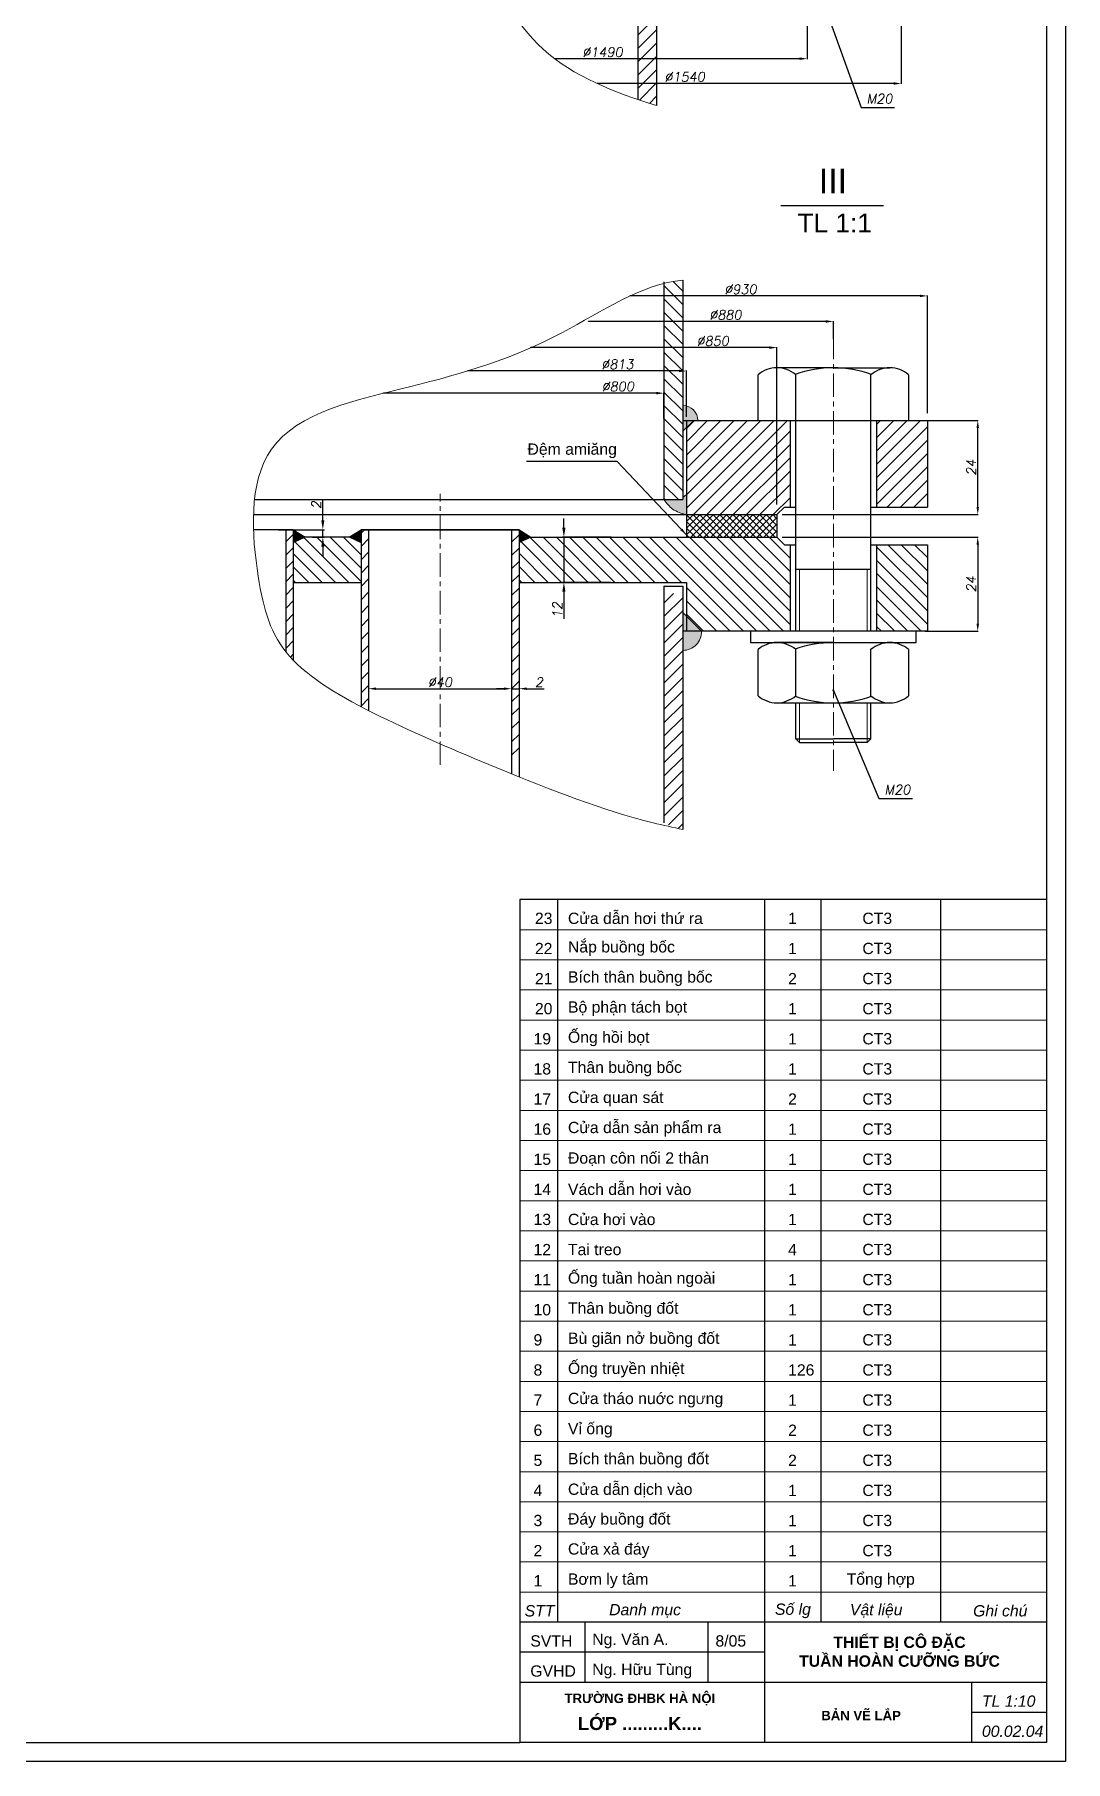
# Model space of a CAD drawing. Header units: inches. Extents: x 41 to 5981, y 0 to 8400.
# Drawn here: x 3242 to 5981, y 0 to 4589 of the extents above; entities that cross this region are included whole.
import ezdxf

# ---------------------------------------------------------------- set-up
doc = ezdxf.new("R2010")
doc.units = ezdxf.units.IN
doc.header["$LTSCALE"] = 50
doc.header["$MEASUREMENT"] = 0
doc.linetypes.add('CENTER', pattern=[2, 1.25, -0.25, 0.25, -0.25])
doc.layers.get('0').update_dxf_attribs({"plot": 0})
for name, color, linetype, lineweight in [('Dam', 2, 'Continuous', 30), ('kthuoc', 3, 'Continuous', 13), ('manh', 4, 'Continuous', 13), ('Net manh', 3, 'Continuous', 13), ('Tam', 1, 'CENTER', 13)]:
    doc.layers.add(name, color=color, linetype=linetype, lineweight=lineweight)
doc.styles.add('chu2.5', font='txt.shx', dxfattribs={"oblique": 10, "height": 25})
doc.styles.add('chu50', font='VNARIAL.ttf', dxfattribs={"height": 50})
doc.styles.add('chu65', font='VNARIAL.ttf', dxfattribs={"height": 65})
doc.dimstyles.new('Copy of kichthuoc2.5', dxfattribs={"dimtxt": 25, "dimasz": 25, "dimexe": 4, "dimexo": 0, "dimgap": 5, "dimtad": 1, "dimdec": 0, "dimzin": 0, "dimdsep": 46, "dimtxsty": 'chu2.5', "dimcen": 5, "dimclrd": 256, "dimclre": 256, "dimclrt": 256, "dimadec": 0, "dimazin": 0, "dimtfac": 1, "dimtdec": 0, "dimtmove": 0, "dimatfit": 0, "dimfxl": 0, "dimtolj": 1, "dimtzin": 0, "dimarcsym": 0})
doc.dimstyles.new('kichthuoc2.5', dxfattribs={"dimtxt": 25, "dimasz": 20, "dimexe": 1, "dimexo": 0, "dimgap": 5, "dimtad": 1, "dimtoh": 1, "dimdec": 0, "dimzin": 0, "dimdsep": 46, "dimtxsty": 'chu2.5', "dimcen": 5, "dimclrd": 256, "dimclre": 256, "dimclrt": 256, "dimadec": 0, "dimazin": 0, "dimtfac": 1, "dimtdec": 0, "dimtmove": 0, "dimatfit": 0, "dimfxl": 0, "dimtolj": 1, "dimtzin": 0, "dimarcsym": 0})
pattern_1 = [(45, (315.5, 0), (-17.67767, 17.67767), [])]
pattern_2 = [(135, (315.5, 0), (-17.67767, -17.67767), [])]

# ---------------------------------------------------------------- blocks, each defined once
blk = doc.blocks.new('*D46')
at = {"layer": 'DEFPOINTS', "color": 0}
for p in [(5545.1, 4976.1), (4736.7, 4458.6), (4736.7, 4458.6)]:
    blk.add_point(p, dxfattribs=at)
at = {"layer": 'kthuoc', "lineweight": -2}
for p, q in [((5545.1, 4976.1), (5545.1, 4457.6)), ((4736.7, 4458.6), (4736.7, 4459.6)), ((5525.1, 4458.6), (4736.7, 4458.6))]:
    blk.add_line(p, q, dxfattribs=at)
at = {"layer": 'kthuoc'}
blk.add_solid([(5525.1, 4461.9), (5525.1, 4455.2), (5545.1, 4458.6)], dxfattribs=at)
at = {"layer": 'kthuoc', "insert": (4969.7, 4476.1), "char_height": 25, "attachment_point": 5, "style": 'chu2.5'}
blk.add_mtext('\\A1;%%c1540', dxfattribs=at)
blk = doc.blocks.new('_None')
blk = doc.blocks.new('*D45')
at = {"layer": 'DEFPOINTS', "color": 0}
for p in [(5295.1, 4725), (4624.2, 4524.5), (4624.2, 4524.5)]:
    blk.add_point(p, dxfattribs=at)
at = {"layer": 'kthuoc', "lineweight": -2}
for p, q in [((5295.1, 4725), (5295.1, 4523.5)), ((4624.2, 4524.5), (4624.2, 4523.5)), ((5275.1, 4524.5), (4624.2, 4524.5))]:
    blk.add_line(p, q, dxfattribs=at)
at = {"layer": 'kthuoc'}
blk.add_solid([(5275.1, 4527.8), (5275.1, 4521.2), (5295.1, 4524.5)], dxfattribs=at)
at = {"layer": 'kthuoc', "insert": (4751.2, 4542), "char_height": 25, "attachment_point": 5, "style": 'chu2.5'}
blk.add_mtext('\\A1;{\\Ftxt.shx|c1;%%c}1490', dxfattribs=at)
blk = doc.blocks.new('*D49')
at = {"layer": 'DEFPOINTS', "color": 0}
for p in [(4169.7, 3635.8), (4169.7, 3635.8), (4914.6, 3568)]:
    blk.add_point(p, dxfattribs=at)
at = {"layer": 'kthuoc', "lineweight": -2}
for p, q in [((4169.7, 3635.8), (4169.7, 3636.8)), ((4894.6, 3635.8), (4169.7, 3635.8)), ((4914.6, 3568), (4914.6, 3636.8))]:
    blk.add_line(p, q, dxfattribs=at)
at = {"layer": 'kthuoc'}
blk.add_solid([(4894.6, 3639.1), (4894.6, 3632.4), (4914.6, 3635.8)], dxfattribs=at)
at = {"layer": 'kthuoc', "insert": (4791.9, 3653.3), "char_height": 25, "attachment_point": 5, "style": 'chu2.5'}
blk.add_mtext('\\A1;{\\Ftxt.shx|c1;%%c}800', dxfattribs=at)
blk = doc.blocks.new('*D48')
at = {"layer": 'DEFPOINTS', "color": 0}
for p in [(4393, 3694.8), (4393, 3694.8), (4974.3, 3573.1)]:
    blk.add_point(p, dxfattribs=at)
at = {"layer": 'kthuoc', "lineweight": -2}
for p, q in [((4393, 3694.8), (4393, 3695.8)), ((4954.3, 3694.8), (4393, 3694.8)), ((4974.3, 3573.1), (4974.3, 3695.8))]:
    blk.add_line(p, q, dxfattribs=at)
at = {"layer": 'kthuoc'}
blk.add_solid([(4954.3, 3698.1), (4954.3, 3691.4), (4974.3, 3694.8)], dxfattribs=at)
at = {"layer": 'kthuoc', "insert": (4790.9, 3712.3), "char_height": 25, "attachment_point": 5, "style": 'chu2.5'}
blk.add_mtext('\\A1;{\\Ftxt.shx|c1;%%c}813', dxfattribs=at)
blk = doc.blocks.new('*D53')
at = {"layer": 'DEFPOINTS', "color": 0}
for p in [(4714, 3826.3), (4714, 3826.3), (5364.6, 3779.1)]:
    blk.add_point(p, dxfattribs=at)
at = {"layer": 'kthuoc', "lineweight": -2}
for p, q in [((4714, 3826.3), (4714, 3827.3)), ((5344.6, 3826.3), (4714, 3826.3)), ((5364.6, 3779.1), (5364.6, 3827.3))]:
    blk.add_line(p, q, dxfattribs=at)
at = {"layer": 'kthuoc'}
blk.add_solid([(5344.6, 3829.7), (5344.6, 3823), (5364.6, 3826.3)], dxfattribs=at)
at = {"layer": 'kthuoc', "insert": (5077.9, 3843.8), "char_height": 25, "attachment_point": 5, "style": 'chu2.5'}
blk.add_mtext('\\A1;{\\Ftxt.shx|c1;%%c}880', dxfattribs=at)
blk = doc.blocks.new('*D52')
at = {"layer": 'DEFPOINTS', "color": 0}
for p in [(4824.9, 3894.2), (4824.9, 3894.2), (5614.6, 3583)]:
    blk.add_point(p, dxfattribs=at)
at = {"layer": 'kthuoc', "lineweight": -2}
for p, q in [((4824.9, 3894.2), (4824.9, 3895.2)), ((5594.6, 3894.2), (4824.9, 3894.2)), ((5614.6, 3583), (5614.6, 3895.2))]:
    blk.add_line(p, q, dxfattribs=at)
at = {"layer": 'kthuoc'}
blk.add_solid([(5594.6, 3897.5), (5594.6, 3890.9), (5614.6, 3894.2)], dxfattribs=at)
at = {"layer": 'kthuoc', "insert": (5117.9, 3911.7), "char_height": 25, "attachment_point": 5, "style": 'chu2.5'}
blk.add_mtext('\\A1;{\\Ftxt.shx|c1;%%c}930', dxfattribs=at)
blk = doc.blocks.new('*D51')
at = {"layer": 'DEFPOINTS', "color": 0}
for p in [(5228.5, 3253), (5608.5, 3003), (5748.3, 3003)]:
    blk.add_point(p, dxfattribs=at)
at = {"layer": 'kthuoc', "lineweight": -2}
for p, q in [((5228.5, 3253), (5749.3, 3253)), ((5748.3, 3233), (5748.3, 3023)), ((5608.5, 3003), (5749.3, 3003))]:
    blk.add_line(p, q, dxfattribs=at)
at = {"layer": 'kthuoc'}
for points in [[(5745, 3233), (5751.6, 3233), (5748.3, 3253)], [(5745, 3023), (5751.6, 3023), (5748.3, 3003)]]:
    blk.add_solid(points, dxfattribs=at)
at = {"layer": 'kthuoc', "insert": (5730.8, 3128), "char_height": 25, "attachment_point": 5, "rotation": 90, "style": 'chu2.5'}
blk.add_mtext('\\A1;24', dxfattribs=at)
blk = doc.blocks.new('*D50')
at = {"layer": 'DEFPOINTS', "color": 0}
for p in [(4561, 3756.8), (4561, 3756.8), (5214.6, 3340)]:
    blk.add_point(p, dxfattribs=at)
at = {"layer": 'kthuoc', "lineweight": -2}
for p, q in [((4561, 3756.8), (4561, 3757.8)), ((5194.6, 3756.8), (4561, 3756.8)), ((5214.6, 3340), (5214.6, 3757.8))]:
    blk.add_line(p, q, dxfattribs=at)
at = {"layer": 'kthuoc'}
blk.add_solid([(5194.6, 3760.1), (5194.6, 3753.4), (5214.6, 3756.8)], dxfattribs=at)
at = {"layer": 'kthuoc', "insert": (5044.2, 3774.3), "char_height": 25, "attachment_point": 5, "style": 'chu2.5'}
blk.add_mtext('\\A1;{\\Ftxt.shx|c1;%%c}850', dxfattribs=at)
blk = doc.blocks.new('*D66')
at = {"layer": 'DEFPOINTS', "color": 0}
for p in [(4129.5, 2986.5), (4509.5, 2961.5), (4509.5, 2850.5)]:
    blk.add_point(p, dxfattribs=at)
at = {"layer": 'kthuoc', "lineweight": -2}
for p, q in [((4129.5, 2986.5), (4129.5, 2849.5)), ((4509.5, 2961.5), (4509.5, 2849.5)), ((4149.5, 2850.5), (4489.5, 2850.5))]:
    blk.add_line(p, q, dxfattribs=at)
at = {"layer": 'kthuoc'}
for points in [[(4149.5, 2853.8), (4149.5, 2847.2), (4129.5, 2850.5)], [(4489.5, 2853.8), (4489.5, 2847.2), (4509.5, 2850.5)]]:
    blk.add_solid(points, dxfattribs=at)
at = {"layer": 'kthuoc', "insert": (4319.5, 2868), "char_height": 25, "attachment_point": 5, "style": 'chu2.5'}
blk.add_mtext('\\A1;%%c40', dxfattribs=at)
blk = doc.blocks.new('*D67')
at = {"layer": 'DEFPOINTS', "color": 0}
for p in [(3890.7, 3273), (3980.7, 3253), (4008.1, 3253)]:
    blk.add_point(p, dxfattribs=at)
at = {"layer": 'kthuoc', "lineweight": -2}
for p, q in [((4008.1, 3298), (4008.1, 3353.4)), ((3890.7, 3273), (4012.1, 3273)), ((4008.1, 3253), (4008.1, 3273)), ((3980.7, 3253), (4012.1, 3253)), ((4008.1, 3228), (4008.1, 3203))]:
    blk.add_line(p, q, dxfattribs=at)
at = {"layer": 'kthuoc'}
for points in [[(4003.9, 3298), (4012.3, 3298), (4008.1, 3273)], [(4003.9, 3228), (4012.3, 3228), (4008.1, 3253)]]:
    blk.add_solid(points, dxfattribs=at)
at = {"layer": 'kthuoc', "insert": (3990.6, 3338.2), "char_height": 25, "attachment_point": 5, "rotation": 90, "style": 'chu2.5'}
blk.add_mtext('\\A1;2', dxfattribs=at)
blk = doc.blocks.new('*D68')
at = {"layer": 'DEFPOINTS', "color": 0}
for p in [(4774.6, 3253), (4648.6, 3133), (4773.6, 3133)]:
    blk.add_point(p, dxfattribs=at)
at = {"layer": 'kthuoc', "lineweight": -2}
for p, q in [((4648.6, 3278), (4648.6, 3303)), ((4774.6, 3253), (4644.6, 3253)), ((4648.6, 3253), (4648.6, 3133)), ((4773.6, 3133), (4644.6, 3133)), ((4648.6, 3108), (4648.6, 3036))]:
    blk.add_line(p, q, dxfattribs=at)
at = {"layer": 'kthuoc'}
for points in [[(4644.4, 3278), (4652.8, 3278), (4648.6, 3253)], [(4644.4, 3108), (4652.8, 3108), (4648.6, 3133)]]:
    blk.add_solid(points, dxfattribs=at)
at = {"layer": 'kthuoc', "insert": (4631.1, 3059.5), "char_height": 25, "attachment_point": 5, "rotation": 90, "style": 'chu2.5'}
blk.add_mtext('\\A1;12', dxfattribs=at)
blk = doc.blocks.new('*D70')
at = {"layer": 'DEFPOINTS', "color": 0}
for p in [(4509.5, 2869), (4529.5, 2870.5), (4529.5, 2850.5)]:
    blk.add_point(p, dxfattribs=at)
at = {"layer": 'kthuoc', "lineweight": -2}
for p, q in [((4489.5, 2850.5), (4469.5, 2850.5)), ((4509.5, 2869), (4509.5, 2849.5)), ((4509.5, 2850.5), (4529.5, 2850.5)), ((4529.5, 2870.5), (4529.5, 2849.5)), ((4549.5, 2850.5), (4596.2, 2850.5))]:
    blk.add_line(p, q, dxfattribs=at)
at = {"layer": 'kthuoc'}
for points in [[(4489.5, 2853.8), (4489.5, 2847.2), (4509.5, 2850.5)], [(4549.5, 2853.8), (4549.5, 2847.2), (4529.5, 2850.5)]]:
    blk.add_solid(points, dxfattribs=at)
at = {"layer": 'kthuoc', "insert": (4582.8, 2868), "char_height": 25, "attachment_point": 5, "style": 'chu2.5'}
blk.add_mtext('\\A1;2', dxfattribs=at)
blk = doc.blocks.new('*D75')
at = {"layer": 'DEFPOINTS', "color": 0}
for p in [(5608.5, 3563), (5748.3, 3563), (5228.5, 3313)]:
    blk.add_point(p, dxfattribs=at)
at = {"layer": 'kthuoc', "lineweight": -2}
for p, q in [((5608.5, 3563), (5749.3, 3563)), ((5748.3, 3333), (5748.3, 3543)), ((5228.5, 3313), (5749.3, 3313))]:
    blk.add_line(p, q, dxfattribs=at)
at = {"layer": 'kthuoc'}
for points in [[(5745, 3543), (5751.6, 3543), (5748.3, 3563)], [(5745, 3333), (5751.6, 3333), (5748.3, 3313)]]:
    blk.add_solid(points, dxfattribs=at)
at = {"layer": 'kthuoc', "insert": (5730.8, 3438), "char_height": 25, "attachment_point": 5, "rotation": 90, "style": 'chu2.5'}
blk.add_mtext('\\A1;24', dxfattribs=at)

msp = doc.modelspace()

# ---------------------------------------------------------------- hatches: boundary and pattern name
at = {"layer": 'kthuoc'}
h = msp.add_hatch(dxfattribs=at)
h.set_pattern_fill('ANSI31', color=256, scale=200, style=0)
h.set_pattern_definition([(45, (-4883.445, 161.437), (-17.67767, 17.67767), [])])
edge = h.paths.add_edge_path()
edge.add_line((4895.1, 5256.1), (4845.1, 5256.1))
edge.add_line((4845.1, 5256.1), (4845.1, 4416))
edge.add_spline(control_points=[(4845.1, 4416), (4861.6, 4410.4), (4878.3, 4404.9), (4895.1, 4399.7)], knot_values=[1942.848161, 1942.848161, 1942.848161, 1942.848161, 1993.374157, 1993.374157, 1993.374157, 1993.374157], degree=3, periodic=0)
edge.add_line((4895.1, 4399.7), (4895.1, 5256.1))
h = msp.add_hatch(dxfattribs=at)
h.set_pattern_fill('ANSI31', color=256, scale=200, angle=90, style=0)
h.set_pattern_definition(pattern_2)
edge = h.paths.add_edge_path()
edge.add_line((4914.6, 3353), (4964.6, 3353))
edge.add_line((4964.6, 3353), (4964.6, 3936.3))
edge.add_spline(control_points=[(4964.6, 3936.3), (4947.9, 3934.8), (4931.2, 3931.7), (4914.6, 3927.4)], knot_values=[2879.187716, 2879.187716, 2879.187716, 2879.187716, 2928.938531, 2928.938531, 2928.938531, 2928.938531], degree=3, periodic=0)
edge.add_line((4914.6, 3927.4), (4914.6, 3353))
h = msp.add_hatch(color=256, dxfattribs=at)
h.paths.add_polyline_path([(4974.3, 3563), (4974.3, 3543.8), (4994.3, 3563)])
h.paths.add_polyline_path([(4974.3, 3563), (4964.6, 3563), (4964.6, 3534.4), (4974.3, 3543.8)])
h.paths.add_polyline_path([(5004.6, 3563, 0.414214), (4964.6, 3603), (4964.6, 3563)])
h = msp.add_hatch(dxfattribs=at)
h.set_pattern_fill('ANSI31', color=256, scale=200, style=0)
h.set_pattern_definition([(45, (-2485.62, -1655.134), (-17.67767, 17.67767), [])])
h.paths.add_polyline_path([(5214.6, 3313), (5234.6, 3333), (5249.6, 3333), (5249.6, 3563), (4994.3, 3563), (4974.3, 3543.8), (4974.3, 3313)])
h.paths.add_polyline_path([(5479.6, 3333), (5614.6, 3333), (5614.6, 3563), (5479.6, 3563)])
h = msp.add_hatch(color=256, dxfattribs=at)
edge = h.paths.add_edge_path()
edge.add_line((4974.3, 3366.2), (4964.6, 3358.4))
edge.add_line((4964.6, 3358.4), (4964.6, 3353))
edge.add_line((4964.6, 3353), (4914.6, 3353))
edge.add_spline(control_points=[(4914.6, 3353), (4921.6, 3343.7), (4936.6, 3323.4), (4961.1, 3316.7), (4974.3, 3313)], knot_values=[0, 0, 0, 0, 34.094787, 73.730614, 73.730614, 73.730614, 73.730614], degree=3, periodic=0)
edge.add_line((4974.3, 3313), (4974.3, 3366.2))
h = msp.add_hatch(dxfattribs=at)
h.set_pattern_fill('ANSI37', color=256, scale=100, angle=90, style=0)
h.set_pattern_definition([(135, (-2485.62, -1655.134), (-8.838835, -8.838835), []), (225, (-2485.62, -1655.134), (8.838835, -8.838835), [])])
h.paths.add_polyline_path([(5214.6, 3253), (5214.6, 3313), (4974.3, 3313), (4974.3, 3253)])
h = msp.add_hatch(dxfattribs=at)
h.set_pattern_fill('ANSI31', color=256, scale=200, style=0)
h.set_pattern_definition(pattern_1)
edge = h.paths.add_edge_path()
edge.add_spline(control_points=[(3909.5, 2949.1), (3912.7, 2945.1), (3919.1, 2937.4), (3926, 2929.9), (3929.5, 2926.3)], knot_values=[1084.948498, 1084.948498, 1084.948498, 1084.948498, 1106.621735, 1126.841571, 1126.841571, 1126.841571, 1126.841571], degree=3, periodic=0)
edge.add_line((3929.5, 2926.3), (3929.5, 3273))
edge.add_line((3929.5, 3273), (3909.5, 3273))
edge.add_line((3909.5, 3273), (3909.5, 2949.1))
h = msp.add_hatch(color=256, dxfattribs=at)
h.paths.add_polyline_path([(3929.5, 3273), (3929.5, 3253), (3960.7, 3253)])
h.paths.add_polyline_path([(3960.7, 3253), (3929.5, 3253), (3929.5, 3237.7)])
h = msp.add_hatch(color=256, dxfattribs=at)
h.paths.add_polyline_path([(4109.5, 3273), (4109.5, 3253), (4078.3, 3253)])
h.paths.add_polyline_path([(4078.3, 3253), (4109.5, 3253), (4109.5, 3237.7)])
h = msp.add_hatch(dxfattribs=at)
h.set_pattern_fill('ANSI31', color=256, scale=200, style=0)
h.set_pattern_definition(pattern_1)
edge = h.paths.add_edge_path()
edge.add_line((4129.5, 3273), (4109.5, 3273))
edge.add_line((4109.5, 3273), (4109.5, 2802.7))
edge.add_spline(control_points=[(4109.5, 2802.7), (4116.1, 2799.2), (4122.7, 2795.8), (4129.5, 2792.3)], knot_values=[816.026543, 816.026543, 816.026543, 816.026543, 837.484955, 837.484955, 837.484955, 837.484955], degree=3, periodic=0)
edge.add_line((4129.5, 2792.3), (4129.5, 3273))
h = msp.add_hatch(dxfattribs=at)
h.set_pattern_fill('ANSI31', color=256, scale=200, style=0)
h.set_pattern_definition(pattern_1)
h.paths.add_polyline_path([(4529.5, 3273), (4509.5, 3273), (4509.5, 2668.5, 0.011191), (4529.5, 2677.5)])
h = msp.add_hatch(color=256, dxfattribs=at)
h.paths.add_polyline_path([(4529.5, 3273), (4529.5, 3253), (4560.7, 3253)])
h.paths.add_polyline_path([(4560.7, 3253), (4529.5, 3253), (4529.5, 3237.7)])
h = msp.add_hatch(dxfattribs=at)
h.set_pattern_fill('ANSI31', color=256, scale=200, angle=90, style=0)
h.set_pattern_definition(pattern_2)
h.paths.add_polyline_path([(3929.5, 3253), (3929.5, 3133), (4109.5, 3133), (4109.5, 3253)])
h.paths.add_polyline_path([(4544.7, 3253), (4529.5, 3253), (4529.5, 3133), (4974.3, 3133), (4974.3, 3043), (5014.3, 3003), (5249.6, 3003), (5249.6, 3233), (5234.6, 3233), (5214.6, 3253)])
h = msp.add_hatch(dxfattribs=at)
h.set_pattern_fill('ANSI31', color=256, scale=200, angle=90, style=0)
h.set_pattern_definition([(135, (-2485.62, 20.66), (-17.67767, -17.67767), [])])
h.paths.add_polyline_path([(5614.6, 3233), (5479.6, 3233), (5479.6, 3003), (5594.6, 3003), (5614.6, 3003)])
h = msp.add_hatch(dxfattribs=at)
h.set_pattern_fill('ANSI31', color=256, scale=200, style=0)
h.set_pattern_definition([(45, (-4902.692, -57.476), (-17.67767, 17.67767), [])])
edge = h.paths.add_edge_path()
edge.add_line((4964.6, 3103), (4914.6, 3103))
edge.add_line((4914.6, 3103), (4914.6, 2494.5))
edge.add_spline(control_points=[(4914.6, 2494.5), (4930.3, 2486.9), (4947, 2481), (4964.6, 2476.4)], knot_values=[1508.652346, 1508.652346, 1508.652346, 1508.652346, 1563.691135, 1563.691135, 1563.691135, 1563.691135], degree=3, periodic=0)
edge.add_line((4964.6, 2476.4), (4964.6, 3103))
h.paths.add_polyline_path([(4929.3, 2684.8), (5041.8, 2684.8), (5041.8, 2647.3), (4929.3, 2647.3)], flags=9)
h = msp.add_hatch(color=256, dxfattribs=at)
h.paths.add_polyline_path([(4964.6, 3003), (4964.6, 2952.3, 0.420337), (5014.3, 3003)])
h.paths.add_polyline_path([(4964.6, 3003), (5014.3, 3003), (4964.6, 3052.7)])

# ---------------------------------------------------------------- linework, layer by layer
msp.add_lwpolyline([(41.4, 0), (41.4, 8400), (5981.4, 8400), (5981.4, 0), (41.4, 0)], close=True)
at = {"layer": 'Dam'}
for p, q in [((5931.4, 8350), (5931.4, 50)), ((4845.1, 5256.1), (4845.1, 4416)), ((4895.1, 5256.1), (4895.1, 4399.7)), ((5225.4, 4134.7), (5498, 4134.7)), ((5239.4, 4134.7), (5380.3, 4134.7)), ((4914.6, 3931.5), (4914.6, 3353)), ((4964.6, 3936.3), (4964.6, 3353)), ((5164.6, 3563), (5164.6, 3684.4)), ((5364.6, 3703), (5214.6, 3703)), ((5264.6, 3563), (5264.6, 3685.9)), ((5364.6, 3703), (5514.6, 3703)), ((5464.6, 3563), (5464.6, 3685.9)), ((5564.6, 3684.4), (5564.6, 3563)), ((4994.3, 3563), (4964.6, 3534.4)), ((4964.6, 3563), (5614.6, 3563)), ((4974.3, 3563), (4974.3, 3253)), ((5249.6, 3563), (5249.6, 3333)), ((5264.6, 3003), (5264.6, 3563)), ((5464.6, 3003), (5464.6, 3563)), ((5479.6, 3563), (5479.6, 3333)), ((5614.6, 3563), (5614.6, 3333)), ((3826.8, 3353), (4964.6, 3353)), ((3824, 3313), (4769.3, 3313)), ((4555.2, 3313), (5214.6, 3313)), ((5214.6, 3313), (5234.6, 3333)), ((5214.6, 3313), (5214.6, 3253)), ((5234.6, 3333), (5264.6, 3333)), ((5464.6, 3333), (5614.6, 3333)), ((3929.5, 3273), (3823.8, 3273)), ((3909.5, 3273), (3909.5, 2949.1)), ((3929.5, 3273), (3929.5, 2926.3)), ((4109.5, 3273), (4529.5, 3273)), ((4109.5, 3273), (4109.5, 2802.7)), ((4529.5, 3273), (4109.5, 3273)), ((4129.5, 3273), (4129.5, 2792.3)), ((4509.5, 3273), (4509.5, 2624.3)), ((4529.5, 3273), (4529.5, 2677.5)), ((4529.5, 3273), (4529.5, 2616.1)), ((4109.5, 3253), (3929.5, 3253)), ((4529.5, 3253), (4709.5, 3253)), ((4544.7, 3253), (5214.6, 3253)), ((5214.6, 3253), (5234.6, 3233)), ((5234.6, 3233), (5264.6, 3233)), ((5249.6, 3233), (5249.6, 3003)), ((5464.6, 3233), (5614.6, 3233)), ((5479.6, 3233), (5479.6, 3003)), ((5614.6, 3233), (5614.6, 3003)), ((5464.6, 3167.6), (5264.6, 3167.6)), ((3929.5, 3133), (4109.5, 3133)), ((4529.5, 3133), (4974.3, 3133)), ((4914.6, 3123), (4914.6, 2494.5)), ((4914.6, 3123), (4964.6, 3123)), ((4964.6, 3123), (4964.6, 2476.4)), ((4974.3, 3133), (4974.3, 3003.7)), ((5014.3, 3003), (4964.6, 3052.7)), ((5614.6, 3003), (4964.6, 3003)), ((5164.6, 2831.7), (5164.6, 2954.4)), ((5364.6, 2973), (5214.6, 2973)), ((5264.6, 2830.2), (5264.6, 2955.9)), ((5364.6, 2973), (5514.6, 2973)), ((5464.6, 2830.2), (5464.6, 2955.9)), ((5564.6, 2954.4), (5564.6, 2831.7)), ((5214.6, 2813), (5514.6, 2813)), ((5264.6, 2717.6), (5264.6, 2813)), ((5464.6, 2717.6), (5464.6, 2813)), ((5264.6, 2717.6), (5364.6, 2717.6)), ((5264.6, 2717.6), (5274.6, 2707.6)), ((5274.6, 2707.6), (5364.6, 2707.6)), ((5464.6, 2717.6), (5364.6, 2717.6)), ((5454.6, 2707.6), (5364.6, 2707.6)), ((5464.6, 2717.6), (5454.6, 2707.6)), ((4531.4, 2290), (4531.4, 50)), ((5931.4, 2290), (4531.4, 2290)), ((4631.4, 2290), (4631.4, 370)), ((5181.4, 2290), (5181.4, 50)), ((5331.4, 2290), (5331.4, 370)), ((5649.4, 2290), (5649.4, 370)), ((5931.4, 370), (4531.4, 370)), ((4703.9, 370), (4703.9, 210)), ((5031.4, 370), (5031.4, 210)), ((5181.4, 290), (4531.4, 290)), ((5931.4, 210), (4531.4, 210)), ((5731.4, 210), (5731.4, 50)), ((5931.4, 130), (5731.4, 130)), ((291.4, 50), (4531.4, 50)), ((5931.4, 50), (4531.4, 50))]:
    msp.add_line(p, q, dxfattribs=at)
msp.add_lwpolyline([(5614.6, 3003), (5144.6, 3003), (5144.6, 2973), (5584.6, 2973), (5584.6, 3003)], dxfattribs=at)
for centre, radius, start, end in [((5214.6, 3626.7), 76.4, 90, 130.8824), ((5214.6, 3626.7), 76.4, 49.1176, 90), ((5364.6, 3403), 300, 90, 109.7203), ((5364.6, 3403), 300, 70.2797, 90), ((5514.6, 3626.7), 76.4, 90, 130.8824), ((5514.6, 3626.7), 76.4, 49.1176, 90), ((5214.6, 2896.7), 76.4, 90, 130.8824), ((5214.6, 2896.7), 76.4, 49.1176, 90), ((5364.6, 2673), 300, 90, 109.7203), ((5514.6, 2896.7), 76.4, 90, 130.8824), ((5514.6, 2896.7), 76.4, 49.1176, 90), ((5214.6, 2889.4), 76.4, 229.1176, 270), ((5214.6, 2889.4), 76.4, 270, 310.8824), ((5364.6, 3113), 300, 250.2797, 270), ((5364.6, 3113), 300, 270, 289.7203), ((5514.6, 2889.4), 76.4, 229.1176, 270), ((5514.6, 2889.4), 76.4, 270, 310.8824)]:
    msp.add_arc(centre, radius, start, end, dxfattribs=at)
at = {"layer": 'kthuoc'}
for p, q in [((4964.6, 3358.4), (4974.3, 3366.2)), ((3929.5, 3273), (3960.7, 3253)), ((4109.5, 3273), (4078.3, 3253)), ((4529.5, 3273), (4560.7, 3253)), ((3960.7, 3253), (3929.5, 3237.7)), ((4078.3, 3253), (4109.5, 3237.7)), ((4560.7, 3253), (4529.5, 3237.7)), ((5931.4, 2210), (4531.4, 2210)), ((5931.4, 2130), (4531.4, 2130)), ((5931.4, 2050), (4531.4, 2050)), ((5931.4, 1970), (4531.4, 1970)), ((5931.4, 1970), (4531.4, 1970)), ((5931.4, 1890), (4531.4, 1890)), ((5931.4, 1810), (4531.4, 1810)), ((5931.4, 1730), (4531.4, 1730)), ((5931.4, 1650), (4531.4, 1650)), ((5931.4, 1570), (4531.4, 1570)), ((5931.4, 1490), (4531.4, 1490)), ((5931.4, 1410), (4531.4, 1410)), ((5931.4, 1330), (4531.4, 1330)), ((5931.4, 1250), (4531.4, 1250)), ((5931.4, 1170), (4531.4, 1170)), ((5931.4, 1090), (4531.4, 1090)), ((5931.4, 1010), (4531.4, 1010)), ((5931.4, 930), (4531.4, 930)), ((5931.4, 850), (4531.4, 850)), ((5931.4, 770), (4531.4, 770)), ((5931.4, 690), (4531.4, 690)), ((5931.4, 610), (4531.4, 610)), ((5931.4, 530), (4531.4, 530)), ((5931.4, 450), (4531.4, 450))]:
    msp.add_line(p, q, dxfattribs=at)
for centre, radius, start, end in [((4964.6, 3563), 40, 0, 90), ((4964.6, 3002), 49.7, 270, 1.1952)]:
    msp.add_arc(centre, radius, start, end, dxfattribs=at)
for points, knots in [([(4895.1, 5840.7), (4786.5, 5785.9), (4586.3, 5680.7), (4250.7, 5367), (4367.7, 4898.6), (4571.7, 4516.7), (4781.8, 4435.2), (4895.1, 4399.7)], [44.515052, 44.515052, 44.515052, 44.515052, 412.576601, 727.167462, 1329.722146, 1652.937872, 1993.374157, 1993.374157, 1993.374157, 1993.374157]), ([(4964.6, 2476.4), (4938.4, 2482.1), (4776.2, 2517.5), (4528.7, 2614.3), (4129.5, 2783.9), (3888.4, 2928.4), (3828.8, 3133), (3797.6, 3555.6), (4262.2, 3652.1), (4609.3, 3756.1), (4856, 3926.2), (4964.6, 3936.3)], [0, 0, 0, 0, 80.395125, 498.225283, 783.984711, 1105.168333, 1419.6092, 1784.562578, 2186.921448, 2605.185303, 2928.938531, 2928.938531, 2928.938531, 2928.938531])]:
    msp.add_open_spline(points, degree=3, knots=knots, dxfattribs=at)
msp.add_spline([(4914.6, 3353), (4937.5, 3327.8), (4974.3, 3313)], degree=3, dxfattribs=at)
at = {"layer": 'manh', "linetype": 'ByBlock'}
for p, q in [((5274.6, 3003), (5274.6, 3167.6)), ((5454.6, 3003), (5454.6, 3167.6)), ((5274.6, 2707.6), (5274.6, 2813)), ((5454.6, 2707.6), (5454.6, 2813))]:
    msp.add_line(p, q, dxfattribs=at)
at = {"layer": 'Tam', "linetype": 'CENTER'}
msp.add_line((5364.6, 3788.2), (5364.6, 2632.4), dxfattribs=at)
at = {"layer": 'Tam'}
msp.add_line((4319.5, 2648), (4319.5, 3368.6), dxfattribs=at)

# ---------------------------------------------------------------- texts
at = {"layer": 'kthuoc', "char_height": 25, "width": 87.959, "attachment_point": 1, "style": 'chu2.5'}
for insert in [(5453.2, 4430.8), (5500.6, 2594.6)]:
    msp.add_mtext('M20', dxfattribs=dict(at, insert=insert))
at = {"layer": 'manh'}
for s, insert, char_height, width, attachment_point in [('{\\f.VnArial|b0|i0|c0|p34;§Öm ami¨ng}', (4551.9, 3482.6), 30, 377.592, 4), ('{\\f.VnArial|b0|i0|c0|p34;23}', (4571.6, 2240.1), 30, 187.104, 4), ('{\\f.VnArial|b0|i0|c0|p34;Cöa dÉn h¬i thø ra}', (4659.4, 2240.1), 30, 605.067, 4), ('{\\f.VnArial|b0|i0|c0|p34;1}', (5244.4, 2240.1), 30, 187.104, 4), ('{\\f.VnArial|b0|i0|c0|p34;CT3}', (5441.7, 2240.1), 30, 187.104, 4), ('{\\f.VnArial|b0|i0|c0|p34;22}', (4571.6, 2160.1), 30, 187.104, 4), ('{\\f.VnArial|b0|i0|c0|p34;N¾p buång bèc}', (4659.4, 2160.1), 30, 605.067, 4), ('{\\f.VnArial|b0|i0|c0|p34;1}', (5244.4, 2160.1), 30, 187.104, 4), ('{\\f.VnArial|b0|i0|c0|p34;CT3}', (5441.7, 2160.1), 30, 187.104, 4), ('{\\f.VnArial|b0|i0|c0|p34;21}', (4571.6, 2080.1), 30, 187.104, 4), ('{\\f.VnArial|b0|i0|c0|p34;BÝch th©n buång bèc}', (4659.4, 2080.1), 30, 393.529, 4), ('{\\f.VnArial|b0|i0|c0|p34;2}', (5244.4, 2080.1), 30, 187.104, 4), ('{\\f.VnArial|b0|i0|c0|p34;CT3}', (5441.7, 2080.1), 30, 187.104, 4), ('{\\f.VnArial|b0|i0|c0|p34;Bé phËn t¸ch bät}', (4659.4, 2000.1), 30, 525.571, 4), ('{\\f.VnArial|b0|i0|c0|p34;20}', (4571.6, 2000.1), 30, 187.104, 4), ('{\\f.VnArial|b0|i0|c0|p34;1}', (5244.4, 2000.1), 30, 187.104, 4), ('{\\f.VnArial|b0|i0|c0|p34;CT3}', (5441.7, 2000.1), 30, 187.104, 4), ('{\\f.VnArial|b0|i0|c0|p34;19}', (4567.9, 1920.1), 30, 187.104, 4), ('{\\f.VnArialH|b0|i0|c0|p34;è\\f.VnArial|b0|i0|c0|p34;ng håi bät}', (4659.4, 1920.1), 30, 605.067, 4), ('{\\f.VnArial|b0|i0|c0|p34;1}', (5244.4, 1920.1), 30, 187.104, 4), ('{\\f.VnArial|b0|i0|c0|p34;CT3}', (5441.7, 1920.1), 30, 187.104, 4), ('{\\f.VnArial|b0|i0|c0|p34;18}', (4567.9, 1840.1), 30, 187.104, 4), ('{\\f.VnArial|b0|i0|c0|p34;Th©n buång bèc}', (4659.4, 1840.1), 30, 393.529, 4), ('{\\f.VnArial|b0|i0|c0|p34;1}', (5244.4, 1840.1), 30, 187.104, 4), ('{\\f.VnArial|b0|i0|c0|p34;CT3}', (5441.7, 1840.1), 30, 187.104, 4), ('{\\f.VnArial|b0|i0|c0|p34;17}', (4567.9, 1760.1), 30, 187.104, 4), ('{\\f.VnArial|b0|i0|c0|p34;Cöa quan s¸t}', (4659.4, 1760.1), 30, 525.571, 4), ('{\\f.VnArial|b0|i0|c0|p34;2}', (5244.4, 1760.1), 30, 187.104, 4), ('{\\f.VnArial|b0|i0|c0|p34;CT3}', (5441.7, 1760.1), 30, 187.104, 4), ('{\\f.VnArial|b0|i0|c0|p34;Cöa dÉn s¶n phÈm ra}', (4659.4, 1680.1), 30, 525.069, 4), ('{\\f.VnArial|b0|i0|c0|p34;16}', (4567.9, 1680.1), 30, 187.104, 4), ('{\\f.VnArial|b0|i0|c0|p34;1}', (5244.4, 1680.1), 30, 187.104, 4), ('{\\f.VnArial|b0|i0|c0|p34;CT3}', (5441.7, 1680.1), 30, 187.104, 4), ('{\\f.VnArial|b0|i0|c0|p34;15}', (4567.9, 1600.1), 30, 187.104, 4), ('{\\f.VnArial|b0|i0|c0|p34;§o¹n c«n nèi 2 th©n}', (4659.4, 1600.1), 30, 607, 4), ('{\\f.VnArial|b0|i0|c0|p34;1}', (5244.4, 1600.1), 30, 187.104, 4), ('{\\f.VnArial|b0|i0|c0|p34;CT3}', (5441.7, 1600.1), 30, 187.104, 4), ('{\\f.VnArial|b0|i0|c0|p34;14}', (4567.9, 1520.1), 30, 187.104, 4), ('{\\f.VnArial|b0|i0|c0|p34;V¸ch dÉn h¬i vµo}', (4659.4, 1520.1), 30, 525.069, 4), ('{\\f.VnArial|b0|i0|c0|p34;1}', (5244.4, 1520.1), 30, 187.104, 4), ('{\\f.VnArial|b0|i0|c0|p34;CT3}', (5441.7, 1520.1), 30, 187.104, 4), ('{\\f.VnArial|b0|i0|c0|p34;13}', (4567.9, 1440.1), 30, 187.104, 4), ('{\\f.VnArial|b0|i0|c0|p34;Cöa h¬i vµo}', (4659.4, 1440.1), 30, 607, 4), ('{\\f.VnArial|b0|i0|c0|p34;1}', (5244.4, 1440.1), 30, 187.104, 4), ('{\\f.VnArial|b0|i0|c0|p34;CT3}', (5441.7, 1440.1), 30, 187.104, 4), ('{\\f.VnArial|b0|i0|c0|p34;Tai treo}', (4659.4, 1360.1), 30, 491.789, 4), ('{\\f.VnArial|b0|i0|c0|p34;12}', (4567.9, 1360.1), 30, 187.104, 4), ('{\\f.VnArial|b0|i0|c0|p34;4}', (5244.4, 1360.1), 30, 187.104, 4), ('{\\f.VnArial|b0|i0|c0|p34;CT3}', (5441.7, 1360.1), 30, 187.104, 4), ('{\\f.VnArial|b0|i0|c0|p34;11}', (4567.9, 1280.1), 30, 187.104, 4), ('{\\f.VnArialH|b0|i0|c0|p34;è\\f.VnArial|b0|i0|c0|p34;ng tuÇn hoµn ngoµi}', (4659.4, 1280.1), 30, 634.857, 4), ('{\\f.VnArial|b0|i0|c0|p34;1}', (5244.4, 1280.1), 30, 187.104, 4), ('{\\f.VnArial|b0|i0|c0|p34;CT3}', (5441.7, 1280.1), 30, 187.104, 4), ('{\\f.VnArial|b0|i0|c0|p34;10}', (4567.9, 1200.1), 30, 187.104, 4), ('{\\f.VnArial|b0|i0|c0|p34;Th©n buång ®èt}', (4659.4, 1200.1), 30, 412, 4), ('{\\f.VnArial|b0|i0|c0|p34;1}', (5244.4, 1200.1), 30, 187.104, 4), ('{\\f.VnArial|b0|i0|c0|p34;CT3}', (5441.7, 1200.1), 30, 187.104, 4), ('{\\f.VnArial|b0|i0|c0|p34;9}', (4567.9, 1120.1), 30, 187.104, 4), ('{\\f.VnArial|b0|i0|c0|p34;Bï gi·n në buång ®èt}', (4659.4, 1120.1), 30, 443.74, 4), ('{\\f.VnArial|b0|i0|c0|p34;1}', (5244.4, 1120.1), 30, 187.104, 4), ('{\\f.VnArial|b0|i0|c0|p34;CT3}', (5441.7, 1120.1), 30, 187.104, 4), ('{\\f.VnArial|b0|i0|c0|p34;8}', (4567.9, 1040.1), 30, 187.104, 4), ('{\\f.VnArialH|b0|i0|c0|p34;è\\f.VnArial|b0|i0|c0|p34;ng truyÒn nhiÖt}', (4659.4, 1040.1), 30, 361.481, 4), ('{\\f.VnArial|b0|i0|c0|p34;126}', (5244.4, 1040.1), 30, 187.104, 4), ('{\\f.VnArial|b0|i0|c0|p34;CT3}', (5441.7, 1040.1), 30, 187.104, 4), ('{\\f.VnArial|b0|i0|c0|p34;7}', (4567.9, 960.1), 30, 187.104, 4), ('{\\f.VnArial|b0|i0|c0|p34;Cöa th¸o nuíc ng\\H0.7333x;¦\\H1.364x;ng}', (4659.4, 960.1), 30, 487.1, 4), ('{\\f.VnArial|b0|i0|c0|p34;1}', (5244.4, 960.1), 30, 187.104, 4), ('{\\f.VnArial|b0|i0|c0|p34;CT3}', (5441.7, 960.1), 30, 187.104, 4), ('{\\f.VnArial|b0|i0|c0|p34;6}', (4567.9, 880.1), 30, 187.104, 4), ('{\\f.VnArial|b0|i0|c0|p34;VØ èng}', (4659.4, 880.1), 30, 390, 4), ('{\\f.VnArial|b0|i0|c0|p34;2}', (5244.4, 880.1), 30, 187.104, 4), ('{\\f.VnArial|b0|i0|c0|p34;CT3}', (5441.7, 880.1), 30, 187.104, 4), ('{\\f.VnArial|b0|i0|c0|p34;5}', (4567.9, 800.1), 30, 187.104, 4), ('{\\f.VnArial|b0|i0|c0|p34;BÝch th©n buång ®èt}', (4659.4, 800.1), 30, 524.118, 4), ('{\\f.VnArial|b0|i0|c0|p34;2}', (5244.4, 800.1), 30, 187.104, 4), ('{\\f.VnArial|b0|i0|c0|p34;CT3}', (5441.7, 800.1), 30, 187.104, 4), ('{\\f.VnArial|b0|i0|c0|p34;4}', (4567.9, 720.1), 30, 187.104, 4), ('{\\f.VnArial|b0|i0|c0|p34;Cöa dÉn dÞch vµo}', (4659.4, 720.1), 30, 524.118, 4), ('{\\f.VnArial|b0|i0|c0|p34;1}', (5244.4, 720.1), 30, 187.104, 4), ('{\\f.VnArial|b0|i0|c0|p34;CT3}', (5441.7, 720.1), 30, 187.104, 4), ('{\\f.VnArial|b0|i0|c0|p34;3}', (4567.9, 640.1), 30, 187.104, 4), ('{\\f.VnArial|b0|i0|c0|p34;§¸y buång ®èt}', (4659.4, 640.1), 30, 499.5, 4), ('{\\f.VnArial|b0|i0|c0|p34;1}', (5244.4, 640.1), 30, 187.104, 4), ('{\\f.VnArial|b0|i0|c0|p34;CT3}', (5441.7, 640.1), 30, 187.104, 4), ('{\\f.VnArial|b0|i0|c0|p34;2}', (4567.9, 560.1), 30, 187.104, 4), ('{\\f.VnArial|b0|i0|c0|p34;Cöa x¶ ®¸y}', (4659.4, 560.1), 30, 468, 4), ('{\\f.VnArial|b0|i0|c0|p34;1}', (5244.4, 560.1), 30, 187.104, 4), ('{\\f.VnArial|b0|i0|c0|p34;CT3}', (5441.7, 560.1), 30, 187.104, 4), ('{\\f.VnArial|b0|i0|c0|p34;Tæng hîp}', (5399.9, 480.1), 30, 187.104, 4), ('{\\f.VnArial|b0|i0|c0|p34;1}', (4567.9, 480.1), 30, 187.104, 4), ('{\\f.VnArial|b0|i0|c0|p34;B¬m ly t©m}', (4659.4, 480.1), 30, 468, 4), ('{\\f.VnArial|b0|i0|c0|p34;1}', (5244.4, 480.1), 30, 187.104, 4), ('{\\f.VnArial|b0|i1|c0|p34;STT}', (4544.3, 400.1), 30, 187.104, 4), ('{\\f.VnArial|b0|i1|c0|p34;Danh môc}', (4768.8, 400.1), 30, 295.086, 4), ('{\\f.VnArial|b0|i1|c0|p34;Sè lg}', (5209.4, 400.1), 30, 187.104, 4), ('{\\f.VnArial|b0|i1|c0|p34;VËt liÖu}', (5408.6, 400.1), 30, 187.104, 4), ('{\\f.VnArial|b0|i1|c0|p34;Ghi chó}', (5735.9, 400.1), 30, 187.104, 4), ('{\\f.VnArial|b0|i0|c0|p34;SVTH}', (4559.4, 320.1), 30, 187.104, 4), ('{\\f.VnArial|b0|i0|c0|p34;Ng. V¨n A.}', (4723.9, 320.1), 30, 272.762, 4), ('{\\f.VnArial|b0|i0|c0|p34;8/05}', (5051.3, 320.1), 30, 272.762, 4), ('{\\f.VnArialH|b1|i0|c0|p34;thiÕt bÞ c« ®Æc \\PtuÇn hoµn c¦ìng Bøc}', (5540.4, 291.5), 30, 929.667, 5), ('{\\f.VnArial|b0|i0|c0|p34;GVHD}', (4559.4, 240.1), 30, 187.104, 4), ('{\\f.VnArial|b0|i0|c0|p34;Ng. H÷u Tïng}', (4723.9, 240.1), 30, 362.762, 4), ('{\\f.VnArialH|b1|i0|c0|p34;tr¦êng §Hbk hµ néi}', (4850.5, 164.5), 25, 599.767, 5), ('{\\f.VnArialH|b1|i0|c0|p34;B¶n vÏ l¾p}', (5438.3, 122), 25, 599.767, 5), ('{\\f.VnArial|b0|i1|c0|p34;TL 1:10}', (5759.4, 160.1), 30, 187.104, 4), ('{\\f.VnArialH|b1|i0|c0|p34;Líp .........K....}', (4850.5, 100.8), 35, 599.767, 5), ('{\\f.VnArial|b0|i1|c0|p34;00.02.04}', (5759.4, 80.1), 30, 187.104, 4)]:
    msp.add_mtext(s, dxfattribs=dict(at, insert=insert, char_height=char_height, width=width, attachment_point=attachment_point))
at = {"layer": 'Net manh'}
for s, insert, char_height, width, attachment_point, style in [('III', (5363.5, 4199.4), 65, 383.94, 5, 'chu65'), ('TL 1:1', (5269.1, 4112.9), 50, 530.059, 1, 'chu50')]:
    msp.add_mtext(s, dxfattribs=dict(at, insert=insert, char_height=char_height, width=width, attachment_point=attachment_point, style=style))

# ---------------------------------------------------------------- dimensions: what is measured, and where the dimension line sits
at = {"layer": 'kthuoc'}
for base, p1, p2, text, picture, middle in [((4736.7, 4458.6), (5545.1, 4976.1), (4736.7, 4458.6), '%%c1540', '*D46', (4969.7, 4458.6)), ((4624.2, 4524.5), (5295.1, 4725), (4624.2, 4524.5), '{\\Ftxt.shx|c1;%%c}1490', '*D45', (4751.2, 4524.5)), ((4824.9, 3894.2), (5614.6, 3583), (4824.9, 3894.2), '{\\Ftxt.shx|c1;%%c}930', '*D52', (5117.9, 3894.2)), ((4714, 3826.3), (5364.6, 3779.1), (4714, 3826.3), '{\\Ftxt.shx|c1;%%c}880', '*D53', (5077.9, 3826.3)), ((4561, 3756.8), (5214.6, 3340), (4561, 3756.8), '{\\Ftxt.shx|c1;%%c}850', '*D50', (5044.2, 3756.8)), ((4393, 3694.8), (4974.3, 3573.1), (4393, 3694.8), '{\\Ftxt.shx|c1;%%c}813', '*D48', (4790.9, 3694.8)), ((4169.7, 3635.8), (4914.6, 3568), (4169.7, 3635.8), '{\\Ftxt.shx|c1;%%c}800', '*D49', (4791.9, 3635.8))]:
    dim = msp.add_linear_dim(base=base, p1=p1, p2=p2, text=text, dimstyle='kichthuoc2.5', override={"dimblk2": 'None', "dimsah": 1}, dxfattribs=at)
    dim.commit()
    dim.dimension.update_dxf_attribs({"geometry": picture, "text_midpoint": middle, "dimtype": 160})
for base, p1, p2, angle, picture, middle in [((5748.3, 3563), (5228.5, 3313), (5608.5, 3563), 270, '*D75', (5730.8, 3438)), ((5748.3, 3003), (5228.5, 3253), (5608.5, 3003), 90, '*D51', (5730.8, 3128))]:
    dim = msp.add_linear_dim(base=base, p1=p1, p2=p2, angle=angle, text='24', dimstyle='kichthuoc2.5', dxfattribs=at)
    dim.commit()
    dim.dimension.update_dxf_attribs({"geometry": picture, "text_midpoint": middle})
for base, p1, p2, text, picture, middle in [((4008.1, 3253), (3890.7, 3273), (3980.7, 3253), '2', '*D67', (4008.1, 3338.2)), ((4648.6, 3133), (4774.6, 3253), (4773.6, 3133), '12', '*D68', (4648.6, 3059.5))]:
    dim = msp.add_linear_dim(base=base, p1=p1, p2=p2, angle=90, text=text, dimstyle='Copy of kichthuoc2.5', dxfattribs=at)
    dim.commit()
    dim.dimension.update_dxf_attribs({"geometry": picture, "text_midpoint": middle, "dimtype": 160})
for base, p1, p2, text, picture, middle in [((4509.5, 2850.5), (4129.5, 2986.5), (4509.5, 2961.5), '%%c40', '*D66', (4319.5, 2868)), ((4529.5, 2850.5), (4509.5, 2869), (4529.5, 2870.5), '2', '*D70', (4582.8, 2868))]:
    dim = msp.add_linear_dim(base=base, p1=p1, p2=p2, text=text, dimstyle='kichthuoc2.5', dxfattribs=at)
    dim.commit()
    dim.dimension.update_dxf_attribs({"geometry": picture, "text_midpoint": middle})

# ---------------------------------------------------------------- leaders
for points, override in [([(5316.4, 4732.8), (5438.3, 4394.6), (5527.2, 4394.6)], {"dimgap": 5, "dimtad": 0}), ([(4974.3, 3259.3), (4789.9, 3454.5), (4549, 3454.5)], {"dimgap": 5, "dimtad": 0}), ([(5364.6, 2846), (5485.8, 2558.3), (5574.7, 2558.3)], {"dimasz": 6, "dimtad": 0, "dimldrblk": 'Dot'})]:
    msp.add_leader(points, dimstyle='kichthuoc2.5', override=override, dxfattribs=at)

doc.saveas('drawing.dxf')
